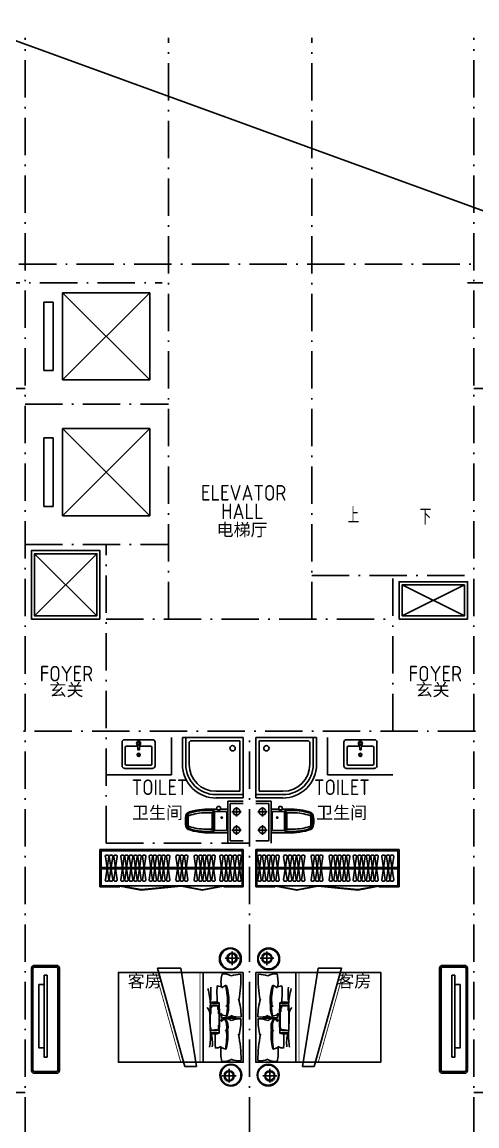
# Model space of a CAD drawing. Extents: x 3694 to 117786, y 20013 to 108631.
# Drawn here: x 30030 to 37330, y 81667 to 99390 of the extents above; entities that cross this region are included whole.
import ezdxf

# ---------------------------------------------------------------- set-up
doc = ezdxf.new("R2010")
doc.units = 0
doc.header["$LTSCALE"] = 1000
doc.header["$MEASUREMENT"] = 0
doc.linetypes.add('ACAD_ISO04W100', pattern=[30, 24, -3, 0, -3])
doc.linetypes.add('ACAD_ISO10W100', pattern=[18.5, 12, -3, 0.5, -3])
for name, color, linetype in [('DIM_SYMB', 3, 'Continuous'), ('DOTE', 1, 'ACAD_ISO04W100'), ('PUB_TEXT', 7, 'Continuous'), ('STAIR', 5, 'Continuous'), ('家具', 253, 'Continuous'), ('铺地', 251, 'Continuous')]:
    doc.layers.add(name, color=color, linetype=linetype)
doc.layers.add('配景图块－家具立面', color=252, linetype='Continuous', lineweight=9)
doc.layers.add('陈设', color=31, linetype='Continuous', lineweight=5)
doc.styles.add('_TCH_DIM', font='SIMPLEX', dxfattribs={"height": 3.5, "bigfont": 'GBCBIG'})
doc.styles.get("Standard").update_dxf_attribs({"font": 'gbenor.shx', "bigfont": 'gbcbig.shx'})

# ---------------------------------------------------------------- blocks, each defined once
blk = doc.blocks.new('dfdsf')
at = {"layer": '家具'}
for p, q in [((-6119, -27345), (-6119, -27726)), ((-5626, -27307), (-6081, -27307)), ((-5588, -27726), (-5588, -27345)), ((-6081, -27765), (-5626, -27765))]:
    blk.add_line(p, q, dxfattribs=at)
at = {"layer": '家具', "color": 8}
for p, q in [((-6068, -27695), (-6068, -27428)), ((-6049, -27409), (-5869, -27409)), ((-5872, -27364), (-5886, -27364)), ((-5867, -27351), (-5876, -27341)), ((-5867, -27377), (-5876, -27387)), ((-5870, -27392), (-5866, -27466)), ((-5866, -27466), (-5841, -27466)), ((-5854, -27345), (-5854, -27332)), ((-5854, -27383), (-5854, -27396)), ((-5837, -27392), (-5841, -27466)), ((-5831, -27341), (-5840, -27350)), ((-5831, -27387), (-5840, -27377)), ((-5838, -27409), (-5658, -27409)), ((-5835, -27364), (-5821, -27364)), ((-5639, -27428), (-5639, -27695)), ((-5658, -27714), (-6049, -27714))]:
    blk.add_line(p, q, dxfattribs=at)
for centre, radius in [((-5854, -27364), 32.3), ((-5854, -27364), 18.8), ((-5855, -27549), 25.4), ((-5855, -27549), 16)]:
    blk.add_circle(centre, radius, dxfattribs=at)
at = {"layer": '家具'}
for centre, start, end in [((-6081, -27345), 90, 180), ((-5626, -27345), 0, 90), ((-6081, -27726), 180, 270), ((-5626, -27726), 270, 0)]:
    blk.add_arc(centre, 38.1, start, end, dxfattribs=at)
at = {"layer": '家具', "color": 8}
for centre, start, end in [((-6049, -27428), 90, 180), ((-5658, -27428), 0, 90), ((-6049, -27695), 180, 270), ((-5658, -27695), 270, 0)]:
    blk.add_arc(centre, 19.1, start, end, dxfattribs=at)
blk = doc.blocks.new('A$C06323CE0')
at = {"layer": '家具', "linetype": 'ByBlock'}
for p, q in [((-477, 112), (495, 112)), ((-477, -325), (-477, 112)), ((495, 112), (495, -864)), ((495, -864), (62, -864))]:
    blk.add_line(p, q, dxfattribs=at)
at = {"layer": '家具', "color": 8, "linetype": 'ByBlock'}
for p, q in [((-423, -325), (-423, 112)), ((-369, 58), (441, 59)), ((-369, -325), (-369, 58)), ((441, 58), (441, -724)), ((409, -756), (62, -756)), ((495, -810), (62, -810))]:
    blk.add_line(p, q, dxfattribs=at)
blk.add_circle((321, -59), 43.1, dxfattribs=at)
at = {"layer": '家具', "linetype": 'ByBlock'}
blk.add_arc((62, -324), 540, 179.1936, 269.9859, dxfattribs=at)
at = {"layer": '家具', "color": 8, "linetype": 'ByBlock'}
for centre, radius, start, end in [((62, -325), 485, 180, 270), ((62, -325), 431, 180, 270), ((409, -724), 32.4, 270, 0.0401)]:
    blk.add_arc(centre, radius, start, end, dxfattribs=at)
blk = doc.blocks.new('A$C37A63D83')
at = {"layer": '家具', "color": 8}
for p, q in [((152, 636), (128, 636)), ((136, 660), (323, 660)), ((229, 660), (136, 660)), ((162, 636), (152, 636)), ((162, 636), (229, 636)), ((297, 636), (229, 636)), ((297, 636), (307, 636)), ((307, 636), (331, 636)), ((99, 250), (99, 356)), ((360, 250), (360, 356)), ((49, 230), (49, 316)), ((49, 230), (229, 230)), ((49, 230), (91, 212)), ((54, 279), (54, 280)), ((63, 275), (58, 275)), ((63, 253), (63, 275)), ((76, 36), (76, 198)), ((81, 235), (229, 235)), ((91, 212), (229, 212)), ((99, 221), (229, 221)), ((229, 247), (103, 247)), ((111, 247), (229, 247)), ((229, 247), (356, 247)), ((348, 247), (229, 247)), ((378, 235), (229, 235)), ((409, 230), (229, 230)), ((360, 221), (229, 221)), ((368, 212), (229, 212)), ((409, 230), (368, 212)), ((382, 36), (382, 198)), ((396, 253), (396, 275)), ((396, 275), (400, 275)), ((409, 230), (409, 316)), ((42, 172), (40, 172)), ((42, 118), (40, 118)), ((49, 125), (49, 165)), ((229, 14), (99, 14)), ((229, 14), (360, 14))]:
    blk.add_line(p, q, dxfattribs=at)
at = {"layer": '家具'}
blk.add_line((405, 279), (405, 280), dxfattribs=at)
at = {"layer": '家具', "elevation": 0}
blk.add_lwpolyline([(40, 118), (40, 50), (40, 23, 0.414214), (63, 0), (396, 0, 0.414247), (418, 23), (418, 50), (418, 275, 0.096754), (365, 635, 0.122728), (342, 660, 0.112706), (229, 680, 0.112706), (117, 660, 0.110329), (95, 636, 0.096897), (40, 275), (40, 172), (7, 172, 0.414214), (0, 165), (0, 125, 0.414214), (7, 118), (40, 118)], format="xyb", dxfattribs=at)
at = {"layer": '家具', "color": 8}
blk.add_circle((176, 95), 11.4, dxfattribs=at)
for centre, radius, start, end in [((824, 353), 776, 158.6599, 172.4763), ((942, 340), 881, 161.7059, 184.2897), ((933, 353), 834, 161.5027, 179.8181), ((113, 630), 13.5, 134.9543, 158.6599), ((347, 396), 344, 131.9223, 134.9543), ((130, 611), 25.3, 94.6124, 166.2529), ((138, 626), 34, 87.4207, 128.0687), ((159, 612), 18, 109.1813, 161.5027), ((214, 386), 250, 86.5925, 104.1516), ((245, 386), 250, 75.8484, 93.4075), ((300, 612), 18, 18.4973, 70.8187), ((-474, 353), 834, 0.1819, 18.4973), ((321, 626), 34, 51.9313, 92.5793), ((329, 611), 25.3, 13.7471, 85.3876), ((112, 396), 344, 45.0457, 48.0777), ((-483, 340), 881, 355.7103, 18.2941), ((-365, 353), 776, 7.5237, 21.3401), ((545, 367), 499, 169.8851, 189.9823), ((-86, 367), 499, 350.0177, 10.1149), ((58, 279), 4.5, 180, 270), ((81, 253), 18, 180, 270), ((99, 198), 22.5, 90, 180), ((103, 250), 3.6, 180, 270), ((356, 250), 3.6, 270, 0), ((360, 198), 22.5, 0, 90), ((378, 253), 18, 270, 0), ((400, 279), 4.5, 270, 0), ((42, 165), 7.2, 0, 90), ((42, 125), 7.2, 270, 0), ((99, 36), 22.5, 180, 270), ((360, 36), 22.5, 270, 0)]:
    blk.add_arc(centre, radius, start, end, dxfattribs=at)
at = {"layer": '家具'}
for centre, start, end in [((107, 630), 147.2649, 160.4629), ((346, 630), 21.3401, 45.0457)]:
    blk.add_arc(centre, 13.5, start, end, dxfattribs=at)
blk = doc.blocks.new('A$C1D226055')
at = {"layer": '家具'}
blk.add_lwpolyline([(424, 1730, -0.395939), (474, 1686), (474, 44, -0.395939), (424, 0), (74, 0, -0.395939), (25, 44), (25, 1686, -0.395939), (74, 1730)], format="xyb", close=True, dxfattribs=at)
at = {"layer": '家具', "color": 8}
for points in [[(50, 1686), (50, 44)], [(426, 1705), (72, 1705)], [(449, 44), (449, 1686)], [(72, 25), (426, 25)]]:
    blk.add_lwpolyline(points, dxfattribs=at)
at = {"layer": '家具'}
for points in [[(270, 1572), (222, 1572), (222, 258), (270, 258)], [(270, 1424), (353, 1424), (353, 406), (270, 406)]]:
    blk.add_lwpolyline(points, close=True, dxfattribs=at)
at = {"layer": '家具', "color": 8}
for centre, start, end in [((73, 1682), 91.1893, 175.2129), ((425, 1682), 4.7871, 88.8107), ((73, 49), 184.7871, 268.8107), ((425, 49), 271.1893, 355.2129)]:
    blk.add_arc(centre, 23.6, start, end, dxfattribs=at)
blk = doc.blocks.new('nighttable-03')
at = {"layer": '家具'}
for p, q in [((-189, 0), (189, 0)), ((0, -193), (0, 193))]:
    blk.add_line(p, q, dxfattribs=at)
for centre, radius in [((-19, -47), 305), ((4, 0), 142)]:
    blk.add_circle(centre, radius, dxfattribs=at)
at = {"layer": '陈设', "color": 8}
for p, q in [((-57, 103), (-57, 103)), ((-49, 119), (-49, 119)), ((-33, 119), (-33, 119)), ((-25, 135), (-25, 135)), ((-17, 119), (-17, 119)), ((-9, 135), (-9, 135)), ((-1, 151), (-1, 151)), ((-1, 119), (-1, 119)), ((7, 135), (7, 135)), ((15, 151), (15, 151)), ((15, 119), (15, 119)), ((23, 135), (23, 135)), ((31, 151), (31, 151)), ((31, 119), (31, 119)), ((39, 135), (39, 135)), ((47, 151), (47, 151)), ((47, 119), (47, 119)), ((55, 135), (55, 135)), ((62, 151), (62, 151)), ((62, 119), (62, 119)), ((70, 135), (70, 135)), ((70, 103), (70, 103)), ((78, 151), (78, 151)), ((78, 119), (78, 119)), ((86, 135), (86, 135)), ((86, 103), (86, 103)), ((94, 151), (94, 151)), ((94, 119), (94, 119)), ((94, 87), (94, 87)), ((102, 135), (102, 135)), ((102, 103), (102, 103)), ((102, 71), (102, 71)), ((110, 119), (110, 119)), ((110, 87), (110, 87)), ((110, 56), (110, 56)), ((118, 135), (118, 135)), ((118, 103), (118, 103)), ((118, 71), (118, 71)), ((118, 40), (118, 40)), ((126, 119), (126, 119)), ((126, 87), (126, 87)), ((126, 56), (126, 56)), ((126, 24), (126, 24)), ((134, 103), (134, 103)), ((134, 71), (134, 71)), ((134, 40), (134, 40)), ((134, 8), (134, 8)), ((142, 87), (142, 87)), ((142, 56), (142, 56)), ((142, 24), (142, 24)), ((150, 103), (150, 103)), ((150, 71), (150, 71)), ((150, 40), (150, 40)), ((150, 8), (150, 8)), ((158, 87), (158, 87)), ((158, 56), (158, 56)), ((158, 24), (158, 24)), ((166, 71), (166, 71)), ((166, 40), (166, 40)), ((166, 8), (166, 8)), ((174, 56), (174, 56)), ((174, 24), (174, 24)), ((62, -103), (62, -103)), ((86, -87), (86, -87)), ((102, -87), (102, -87)), ((110, -71), (110, -71)), ((118, -56), (118, -56)), ((126, -8), (126, -8)), ((126, -40), (126, -40)), ((126, -71), (126, -71)), ((134, -24), (134, -24)), ((134, -56), (134, -56)), ((142, -8), (142, -8)), ((142, -40), (142, -40)), ((150, -24), (150, -24)), ((150, -56), (150, -56)), ((158, -8), (158, -8)), ((158, -40), (158, -40)), ((166, -24), (166, -24)), ((174, -8), (174, -8))]:
    blk.add_line(p, q, dxfattribs=at)
for centre, radius in [((-19, -47), 279), ((4, 0), 117)]:
    blk.add_circle(centre, radius, dxfattribs=at)
blk = doc.blocks.new('bed-03')
at = {"layer": '家具'}
h = blk.add_hatch(dxfattribs=at)
h.set_pattern_fill('DOTS', color=8, scale=157.35808, style=0)
h.set_pattern_definition([(360, (4699.224, 22464.162), (4.91744, 9.83488), [0, -9.83488])])
h.paths.add_polyline_path([(193, 1512, -0.023158), (198, 1538, 0.017447), (-183, 1538, -0.030336), (-177, 1500, -0.109684)])
h.paths.add_polyline_path([(-178, 1428, -0.021039), (-183, 1402, 0.024893), (201, 1402, -0.013485), (197, 1417, -0.065247)])
at = {"layer": '家具', "linetype": 'Continuous'}
blk.add_line((-686, 1295), (686, 1295), dxfattribs=at)
for points in [[(-686, 1905), (686, 1905), (686, 0), (-686, 0)], [(749, 1194), (-749, 952), (-749, 597), (749, 1016)]]:
    blk.add_lwpolyline(points, close=True, dxfattribs=at)
at = {"layer": '家具', "linetype": 'Continuous', "const_width": 12.7}
for points in [[(-686, 1245), (686, 1245)], [(686, 952), (-673, 572)]]:
    blk.add_lwpolyline(points, dxfattribs=at)
at = {"layer": '家具'}
for centre, radius, start, end in [((-578, 291), 1577, 78.5156, 92.9188), ((-128, 1882), 530, 181.6825, 197.8912), ((-20, 992), 879, 89.2675, 107.4919), ((-519, 1679), 523, 21.5018, 21.5201), ((-291, 1827), 286, 337.2889, 8.8361), ((72, 1197), 671, 72.3651, 94.4568), ((550, 1882), 530, 181.6825, 197.8912), ((642, 21), 1850, 89.478, 102.0362), ((376, 1827), 286, 337.2889, 8.8361), ((-433, 1598), 233, 148.8581, 184.0582), ((-317, 1592), 324, 357.369, 24.7777), ((-519, 1679), 523, 356.0004, 12.1973), ((389, 1722), 379, 164.5703, 191.4452), ((245, 1598), 233, 148.8581, 184.0582), ((350, 1592), 324, 357.369, 24.7777), ((-535, 2096), 531, 255.7481, 277.4284), ((-261, 727), 936, 85.1839, 104.0659), ((-269, 1008), 676, 83.2076, 108.3828), ((-286, 1732), 223, 209.7436, 223.8649), ((-210, 1488), 269, 157.3548, 175.9945), ((-81, 1470), 154, 154.4631, 205.5422), ((10, -3914), 5456, 87.5887, 92.4113), ((-614, 1470), 400, 350.4535, 9.5517), ((-145, 1376), 306, 66.5683, 98.3603), ((-213, 1659), 31.4, 2.7829, 33.2561), ((-493, 1470), 318, 347.5472, 12.5216), ((-131, 1271), 392, 72.5524, 97.4008), ((-193, 1640), 22.8, 354.4356, 61.5699), ((-128, 1649), 108, 307.6078, 352.448), ((-202, 1492), 170, 16.7376, 28.0911), ((-134, 2173), 612, 277.9195, 283.3198), ((143, 2096), 531, 255.7481, 259.991), ((148, 1363), 289, 81.3722, 115.4497), ((142, 1474), 198, 77.5527, 124.2605), ((226, 1721), 223, 209.7436, 223.8649), ((302, 1477), 269, 157.3548, 166.0422), ((262, 741), 929, 76.6167, 94.8117), ((160, 1647), 31.4, 2.7829, 33.2561), ((476, 1476), 285, 167.2311, 195.1765), ((280, 459), 1193, 80.0193, 94.2479), ((181, 1629), 22.8, 354.4356, 61.5699), ((686, 1470), 451, 171.5378, 188.423), ((92, 1470), 162, 335.8355, 24.1253), ((373, 1638), 108, 307.6078, 352.448), ((298, 1481), 170, 359.9316, 28.0911), ((533, 2173), 612, 262.5954, 283.3198), ((-382, 2845), 1342, 265.8786, 276.547), ((-357, 205), 1207, 83.4434, 94.8204), ((-172, 491), 913, 91.596, 107.1373), ((10, 5250), 3853, 266.5849, 273.4151), ((-29, 1207), 192, 95.5759, 129.5349), ((283, 412), 993, 79.9799, 92.5011), ((395, 834), 600, 84.8223, 104.6438), ((341, 3294), 1818, 267.2336, 274.0016)]:
    blk.add_arc(centre, radius, start, end, dxfattribs=at)
at = {"layer": '家具', "color": 8}
for centre, radius, start, end in [((-614, 1470), 404, 350.4535, 9.5517), ((-493, 1470), 314, 347.5472, 12.5216), ((476, 1476), 282, 167.2311, 195.1765), ((686, 1470), 455, 171.5378, 188.423)]:
    blk.add_arc(centre, radius, start, end, dxfattribs=at)
at = {"layer": '家具'}
for points in [[(-482, 1649), (-489, 1638), (-486, 1630), (-479, 1621)], [(-23, 1657), (-14, 1651), (-16, 1641), (-21, 1635)], [(30, 1638), (23, 1627), (26, 1619), (33, 1610)], [(477, 1646), (486, 1639), (485, 1630), (480, 1624)]]:
    blk.add_spline(points, degree=3, dxfattribs=at)

msp = doc.modelspace()

# ---------------------------------------------------------------- linework, layer by layer
at = {"layer": 'DIM_SYMB', "elevation": 0}
for points in [[(36570, 91709, 0, 0, 0), (36570, 94772, 0, 0, 0), (35420, 94772, 0, 0, 0), (35420, 93259, 80, 0, 0), (35420, 93059, 0, 0, 0)], [(35390, 91687, 0, 0, 0), (35390, 92467, 80, 0, 0), (35390, 92767, 0, 0, 0)]]:
    msp.add_lwpolyline(points, format="xyseb", dxfattribs=at)
at = {"layer": 'DOTE', "linetype": 'ACAD_ISO10W100', "ltscale": 0.05}
for p, q in [((30080, 78753), (30080, 99136)), ((32380, 89804), (32380, 99136)), ((34680, 89804), (34680, 99136)), ((37280, 78753), (37280, 99136)), ((29980, 95504), (37280, 95504)), ((18292, 95204), (32280, 95204)), ((48768, 95204), (37180, 95204)), ((26780, 93504), (30080, 93504)), ((40280, 93504), (37280, 93504)), ((30080, 93254), (32380, 93254)), ((30080, 91004), (32380, 91004)), ((31380, 86204), (31380, 91004)), ((34680, 90504), (37280, 90504)), ((35980, 88004), (35980, 90504)), ((31380, 89804), (35980, 89804)), ((43780, 88004), (23280, 88004)), ((33680, 78753), (33680, 88004)), ((31380, 86204), (33680, 86204)), ((25280, 82204), (30080, 82204)), ((37280, 82204), (42080, 82204))]:
    msp.add_line(p, q, dxfattribs=at)
at = {"layer": 'STAIR'}
for p, q in [((30680, 95045, 0), (30680, 93645, 0)), ((32080, 95045, 0), (30680, 95045, 0)), ((30680, 93645, 0), (32080, 95045, 0)), ((32080, 93645, 0), (30680, 95045, 0)), ((30680, 93645, 0), (30680, 95045, 0)), ((30680, 95045, 0), (32080, 93645, 0)), ((32080, 95045, 0), (30680, 93645, 0)), ((32080, 93645, 0), (32080, 95045, 0)), ((32080, 95045, 0), (32080, 93645, 0)), ((30530, 94895, 0), (30380, 94895, 0)), ((30380, 94895, 0), (30380, 93795, 0)), ((30380, 93795, 0), (30380, 94895, 0)), ((30530, 93795, 0), (30530, 94895, 0)), ((30530, 94895, 0), (30530, 93795, 0)), ((30380, 93795, 0), (30530, 93795, 0)), ((30530, 93795, 0), (30380, 93795, 0)), ((30680, 93645, 0), (32080, 93645, 0)), ((32080, 93645, 0), (30680, 93645, 0)), ((30380, 92713, 0), (30530, 92713, 0)), ((30380, 91613, 0), (30380, 92713, 0)), ((30530, 92713, 0), (30380, 92713, 0)), ((30380, 92713, 0), (30380, 91613, 0)), ((30530, 92713, 0), (30530, 91613, 0)), ((30530, 91613, 0), (30530, 92713, 0)), ((30680, 92863, 0), (32080, 92863, 0)), ((30680, 91463, 0), (30680, 92863, 0)), ((30680, 92863, 0), (32080, 91463, 0)), ((32080, 92863, 0), (30680, 91463, 0)), ((32080, 92863, 0), (30680, 92863, 0)), ((30680, 92863, 0), (30680, 91463, 0)), ((30680, 91463, 0), (32080, 92863, 0)), ((32080, 91463, 0), (30680, 92863, 0)), ((32080, 92863, 0), (32080, 91463, 0)), ((32080, 91463, 0), (32080, 92863, 0)), ((30530, 91613, 0), (30380, 91613, 0)), ((32080, 91463, 0), (30680, 91463, 0))]:
    msp.add_line(p, q, dxfattribs=at)
at = {"layer": '家具'}
for p, q in [((31230, 90854), (30230, 89854)), ((31230, 89854), (30230, 90854)), ((36130, 90354), (37130, 89854)), ((36130, 89854), (37130, 90354)), ((32429, 87304, 0), (32429, 87904)), ((34930, 87304, 0), (34930, 87904)), ((32429, 87304, 0), (31380, 87304, 0)), ((34930, 87304, 0), (35980, 87304, 0)), ((33330, 86883, 0), (33330, 86204, 0)), ((33580, 86883, 0), (33330, 86883, 0)), ((33780, 86883, 0), (34030, 86883, 0)), ((34030, 86883, 0), (34030, 86204, 0)), ((33547, 86711, 0), (33397, 86711, 0)), ((33472, 86786, 0), (33472, 86636, 0)), ((33813, 86711, 0), (33963, 86711, 0)), ((33888, 86786, 0), (33888, 86636, 0)), ((33472, 86493, 0), (33472, 86343, 0)), ((33888, 86493, 0), (33888, 86343, 0)), ((33547, 86418, 0), (33397, 86418, 0)), ((33813, 86418, 0), (33963, 86418, 0)), ((33580, 86104, 0), (31280, 86104, 0)), ((31280, 86104, 0), (31280, 85524, 0)), ((33580, 86084, 0), (31300, 86084, 0)), ((31300, 86084, 0), (31300, 85524, 0)), ((33560, 86084, 0), (33560, 85524, 0)), ((33580, 86104, 0), (33580, 85504, 0)), ((33780, 86104, 0), (36080, 86104, 0)), ((33780, 86104, 0), (33780, 85504, 0)), ((33780, 86084, 0), (36060, 86084, 0)), ((33800, 86084, 0), (33800, 85524, 0)), ((36060, 86084, 0), (36060, 85524, 0)), ((36080, 86104, 0), (36080, 85524, 0)), ((31280, 85524, 0), (31280, 85504, 0)), ((31601, 85504, 0), (31280, 85504, 0)), ((33560, 85524, 0), (31300, 85524, 0)), ((31601, 85524, 0), (31601, 85504, 0)), ((33267, 85504, 0), (33267, 85524, 0)), ((33267, 85504, 0), (33580, 85504, 0)), ((34092, 85504, 0), (33780, 85504, 0)), ((33800, 85524, 0), (36060, 85524, 0)), ((34092, 85504, 0), (34092, 85524, 0)), ((35758, 85524, 0), (35758, 85504, 0)), ((35758, 85504, 0), (36080, 85504, 0)), ((36080, 85524, 0), (36080, 85504, 0))]:
    msp.add_line(p, q, dxfattribs=at)
at = {"layer": '家具', "color": 251}
for p, q in [((33370, 86244, 0), (33370, 86843, 0)), ((33580, 86843, 0), (33370, 86843, 0)), ((33780, 86843, 0), (33990, 86843, 0)), ((33990, 86244, 0), (33990, 86843, 0)), ((33580, 86244, 0), (33370, 86244, 0)), ((33780, 86244, 0), (33990, 86244, 0))]:
    msp.add_line(p, q, dxfattribs=at)
at = {"layer": '家具', "color": 8}
for p, q in [((31366, 85616, 0), (31420, 85991, 0)), ((31366, 85991, 0), (31420, 85616, 0)), ((31400, 86014, 0), (31385, 86014, 0)), ((31430, 85616, 0), (31484, 85991, 0)), ((31430, 85991, 0), (31484, 85616, 0)), ((31464, 86014, 0), (31450, 86014, 0)), ((31504, 85616, 0), (31558, 85991, 0)), ((31504, 85991, 0), (31558, 85616, 0)), ((31538, 86014, 0), (31523, 86014, 0)), ((31613, 85616, 0), (31667, 85991, 0)), ((31613, 85991, 0), (31667, 85616, 0)), ((31647, 86014, 0), (31633, 86014, 0)), ((31677, 85616, 0), (31731, 85991, 0)), ((31677, 85991, 0), (31731, 85616, 0)), ((31711, 86014, 0), (31697, 86014, 0)), ((31751, 85616, 0), (31805, 85991, 0)), ((31751, 85991, 0), (31805, 85616, 0)), ((31785, 86014, 0), (31771, 86014, 0)), ((31823, 85616, 0), (31877, 85991, 0)), ((31823, 85991, 0), (31877, 85616, 0)), ((31857, 86014, 0), (31843, 86014, 0)), ((31888, 85616, 0), (31941, 85991, 0)), ((31888, 85991, 0), (31941, 85616, 0)), ((31922, 86014, 0), (31907, 86014, 0)), ((31961, 85616, 0), (32015, 85991, 0)), ((31961, 85991, 0), (32015, 85616, 0)), ((31995, 86014, 0), (31981, 86014, 0)), ((32070, 85616, 0), (32124, 85991, 0)), ((32070, 85991, 0), (32124, 85616, 0)), ((32105, 86014, 0), (32090, 86014, 0)), ((32135, 85616, 0), (32189, 85991, 0)), ((32135, 85991, 0), (32189, 85616, 0)), ((32169, 86014, 0), (32155, 86014, 0)), ((32208, 85616, 0), (32262, 85991, 0)), ((32208, 85991, 0), (32262, 85616, 0)), ((32243, 86014, 0), (32228, 86014, 0)), ((32273, 85616, 0), (32327, 85991, 0)), ((32273, 85991, 0), (32327, 85616, 0)), ((32307, 86014, 0), (32293, 86014, 0)), ((32346, 85616, 0), (32400, 85991, 0)), ((32346, 85991, 0), (32400, 85616, 0)), ((32381, 86014, 0), (32366, 86014, 0)), ((32500, 85616, 0), (32554, 85991, 0)), ((32500, 85991, 0), (32554, 85616, 0)), ((32535, 86014, 0), (32520, 86014, 0)), ((32565, 85616, 0), (32619, 85991, 0)), ((32565, 85991, 0), (32619, 85616, 0)), ((32599, 86014, 0), (32585, 86014, 0)), ((32638, 85616, 0), (32692, 85991, 0)), ((32638, 85991, 0), (32692, 85616, 0)), ((32672, 86014, 0), (32658, 86014, 0)), ((32791, 85616, 0), (32845, 85991, 0)), ((32791, 85991, 0), (32845, 85616, 0)), ((32825, 86014, 0), (32811, 86014, 0)), ((32865, 85616, 0), (32919, 85991, 0)), ((32865, 85991, 0), (32919, 85616, 0)), ((32899, 86014, 0), (32885, 86014, 0)), ((32929, 85616, 0), (32983, 85991, 0)), ((32929, 85991, 0), (32983, 85616, 0)), ((32963, 86014, 0), (32949, 86014, 0)), ((33003, 85616, 0), (33057, 85991, 0)), ((33003, 85991, 0), (33057, 85616, 0)), ((33037, 86014, 0), (33023, 86014, 0)), ((33077, 85616, 0), (33131, 85991, 0)), ((33077, 85991, 0), (33131, 85616, 0)), ((33111, 86014, 0), (33097, 86014, 0)), ((33204, 85616, 0), (33258, 85991, 0)), ((33204, 85991, 0), (33258, 85616, 0)), ((33238, 86014, 0), (33224, 86014, 0)), ((33278, 85616, 0), (33332, 85991, 0)), ((33278, 85991, 0), (33332, 85616, 0)), ((33312, 86014, 0), (33298, 86014, 0)), ((33342, 85616, 0), (33396, 85991, 0)), ((33342, 85991, 0), (33396, 85616, 0)), ((33376, 86014, 0), (33362, 86014, 0)), ((33416, 85616, 0), (33470, 85991, 0)), ((33416, 85991, 0), (33470, 85616, 0)), ((33450, 86014, 0), (33436, 86014, 0)), ((33490, 85616, 0), (33544, 85991, 0)), ((33490, 85991, 0), (33544, 85616, 0)), ((33524, 86014, 0), (33510, 86014, 0)), ((33869, 85616, 0), (33816, 85991, 0)), ((33869, 85991, 0), (33816, 85616, 0)), ((33835, 86014, 0), (33850, 86014, 0)), ((33944, 85616, 0), (33890, 85991, 0)), ((33944, 85991, 0), (33890, 85616, 0)), ((33910, 86014, 0), (33924, 86014, 0)), ((34017, 85616, 0), (33963, 85991, 0)), ((34017, 85991, 0), (33963, 85616, 0)), ((33983, 86014, 0), (33998, 86014, 0)), ((34082, 85616, 0), (34028, 85991, 0)), ((34082, 85991, 0), (34028, 85616, 0)), ((34048, 86014, 0), (34062, 86014, 0)), ((34155, 85616, 0), (34101, 85991, 0)), ((34155, 85991, 0), (34101, 85616, 0)), ((34121, 86014, 0), (34136, 86014, 0)), ((34282, 85616, 0), (34228, 85991, 0)), ((34282, 85991, 0), (34228, 85616, 0)), ((34248, 86014, 0), (34263, 86014, 0)), ((34357, 85616, 0), (34303, 85991, 0)), ((34357, 85991, 0), (34303, 85616, 0)), ((34323, 86014, 0), (34337, 86014, 0)), ((34430, 85616, 0), (34376, 85991, 0)), ((34430, 85991, 0), (34376, 85616, 0)), ((34396, 86014, 0), (34411, 86014, 0)), ((34495, 85616, 0), (34441, 85991, 0)), ((34495, 85991, 0), (34441, 85616, 0)), ((34461, 86014, 0), (34475, 86014, 0)), ((34568, 85616, 0), (34514, 85991, 0)), ((34568, 85991, 0), (34514, 85616, 0)), ((34534, 86014, 0), (34549, 86014, 0)), ((34721, 85616, 0), (34667, 85991, 0)), ((34721, 85991, 0), (34667, 85616, 0)), ((34687, 86014, 0), (34701, 86014, 0)), ((34795, 85616, 0), (34741, 85991, 0)), ((34795, 85991, 0), (34741, 85616, 0)), ((34761, 86014, 0), (34775, 86014, 0)), ((34859, 85616, 0), (34805, 85991, 0)), ((34859, 85991, 0), (34805, 85616, 0)), ((34825, 86014, 0), (34839, 86014, 0)), ((35013, 85616, 0), (34959, 85991, 0)), ((35013, 85991, 0), (34959, 85616, 0)), ((34979, 86014, 0), (34993, 86014, 0)), ((35087, 85616, 0), (35033, 85991, 0)), ((35087, 85991, 0), (35033, 85616, 0)), ((35053, 86014, 0), (35067, 86014, 0)), ((35151, 85616, 0), (35097, 85991, 0)), ((35151, 85991, 0), (35097, 85616, 0)), ((35117, 86014, 0), (35131, 86014, 0)), ((35225, 85616, 0), (35171, 85991, 0)), ((35225, 85991, 0), (35171, 85616, 0)), ((35191, 86014, 0), (35205, 86014, 0)), ((35289, 85616, 0), (35235, 85991, 0)), ((35289, 85991, 0), (35235, 85616, 0)), ((35255, 86014, 0), (35269, 86014, 0)), ((35398, 85616, 0), (35344, 85991, 0)), ((35398, 85991, 0), (35344, 85616, 0)), ((35364, 86014, 0), (35379, 86014, 0)), ((35472, 85616, 0), (35418, 85991, 0)), ((35472, 85991, 0), (35418, 85616, 0)), ((35438, 86014, 0), (35452, 86014, 0)), ((35536, 85616, 0), (35482, 85991, 0)), ((35536, 85991, 0), (35482, 85616, 0)), ((35502, 86014, 0), (35517, 86014, 0)), ((35609, 85616, 0), (35555, 85991, 0)), ((35609, 85991, 0), (35555, 85616, 0)), ((35574, 86014, 0), (35589, 86014, 0)), ((35682, 85616, 0), (35628, 85991, 0)), ((35682, 85991, 0), (35628, 85616, 0)), ((35648, 86014, 0), (35662, 86014, 0)), ((35747, 85616, 0), (35693, 85991, 0)), ((35747, 85991, 0), (35693, 85616, 0)), ((35712, 86014, 0), (35727, 86014, 0)), ((35856, 85616, 0), (35802, 85991, 0)), ((35856, 85991, 0), (35802, 85616, 0)), ((35822, 86014, 0), (35836, 86014, 0)), ((35930, 85616, 0), (35876, 85991, 0)), ((35930, 85991, 0), (35876, 85616, 0)), ((35895, 86014, 0), (35910, 86014, 0)), ((35994, 85616, 0), (35940, 85991, 0)), ((35994, 85991, 0), (35940, 85616, 0)), ((35960, 86014, 0), (35974, 86014, 0)), ((33560, 85814, 0), (31300, 85814, 0)), ((33560, 85794, 0), (31300, 85794, 0)), ((33800, 85814, 0), (36060, 85814, 0)), ((33800, 85794, 0), (36060, 85794, 0)), ((31400, 85594, 0), (31385, 85594, 0)), ((31464, 85594, 0), (31450, 85594, 0)), ((31538, 85594, 0), (31523, 85594, 0)), ((31647, 85594, 0), (31633, 85594, 0)), ((31711, 85594, 0), (31697, 85594, 0)), ((31785, 85594, 0), (31771, 85594, 0)), ((31857, 85594, 0), (31843, 85594, 0)), ((31922, 85594, 0), (31907, 85594, 0)), ((31995, 85594, 0), (31981, 85594, 0)), ((32105, 85594, 0), (32090, 85594, 0)), ((32169, 85594, 0), (32155, 85594, 0)), ((32243, 85594, 0), (32228, 85594, 0)), ((32307, 85594, 0), (32293, 85594, 0)), ((32381, 85594, 0), (32366, 85594, 0)), ((32535, 85594, 0), (32520, 85594, 0)), ((32599, 85594, 0), (32585, 85594, 0)), ((32672, 85594, 0), (32658, 85594, 0)), ((32825, 85594, 0), (32811, 85594, 0)), ((32899, 85594, 0), (32885, 85594, 0)), ((32963, 85594, 0), (32949, 85594, 0)), ((33037, 85594, 0), (33023, 85594, 0)), ((33111, 85594, 0), (33097, 85594, 0)), ((33238, 85594, 0), (33224, 85594, 0)), ((33312, 85594, 0), (33298, 85594, 0)), ((33376, 85594, 0), (33362, 85594, 0)), ((33450, 85594, 0), (33436, 85594, 0)), ((33524, 85594, 0), (33510, 85594, 0)), ((33835, 85594, 0), (33850, 85594, 0)), ((33910, 85594, 0), (33924, 85594, 0)), ((33983, 85594, 0), (33998, 85594, 0)), ((34048, 85594, 0), (34062, 85594, 0)), ((34121, 85594, 0), (34136, 85594, 0)), ((34248, 85594, 0), (34263, 85594, 0)), ((34323, 85594, 0), (34337, 85594, 0)), ((34396, 85594, 0), (34411, 85594, 0)), ((34461, 85594, 0), (34475, 85594, 0)), ((34534, 85594, 0), (34549, 85594, 0)), ((34687, 85594, 0), (34701, 85594, 0)), ((34761, 85594, 0), (34775, 85594, 0)), ((34825, 85594, 0), (34839, 85594, 0)), ((34979, 85594, 0), (34993, 85594, 0)), ((35053, 85594, 0), (35067, 85594, 0)), ((35117, 85594, 0), (35131, 85594, 0)), ((35191, 85594, 0), (35205, 85594, 0)), ((35255, 85594, 0), (35269, 85594, 0)), ((35364, 85594, 0), (35379, 85594, 0)), ((35438, 85594, 0), (35452, 85594, 0)), ((35502, 85594, 0), (35517, 85594, 0)), ((35574, 85594, 0), (35589, 85594, 0)), ((35648, 85594, 0), (35662, 85594, 0)), ((35712, 85594, 0), (35727, 85594, 0)), ((35822, 85594, 0), (35836, 85594, 0)), ((35895, 85594, 0), (35910, 85594, 0)), ((35960, 85594, 0), (35974, 85594, 0))]:
    msp.add_line(p, q, dxfattribs=at)
at = {"layer": '家具'}
for points in [[(31280, 89804), (30180, 89804), (30180, 90904), (31280, 90904)], [(31230, 89854), (30230, 89854), (30230, 90854), (31230, 90854)], [(36080, 89804), (37180, 89804), (37180, 90404), (36080, 90404)], [(36130, 89854), (37130, 89854), (37130, 90354), (36130, 90354)]]:
    msp.add_lwpolyline(points, close=True, dxfattribs=at)
at = {"layer": '家具', "elevation": 0}
for points in [[(31601, 85514), (31941, 85451), (31943, 85461), (31603, 85524)], [(32581, 85514), (31941, 85451), (31939, 85461), (32579, 85524)], [(32581, 85514), (32921, 85451), (32923, 85460), (32583, 85524)], [(33261, 85514), (32921, 85451), (32919, 85460), (33259, 85524)], [(34098, 85514), (34438, 85451), (34440, 85460), (34100, 85524)], [(34778, 85514), (34438, 85451), (34437, 85460), (34777, 85524)], [(34778, 85514), (35418, 85451), (35420, 85461), (34780, 85524)], [(35758, 85514), (35418, 85451), (35417, 85461), (35757, 85524)]]:
    msp.add_lwpolyline(points, close=True, dxfattribs=at)
at = {"layer": '家具'}
for centre in [(33472, 86711, 0), (33888, 86711, 0), (33472, 86418, 0), (33888, 86418, 0)]:
    msp.add_circle(centre, 55, dxfattribs=at)
at = {"layer": '家具', "color": 8}
for centre, start, end in [((31385, 85994, 0), 90, 187.5946), ((31400, 85994, 0), 352.4054, 90), ((31450, 85994, 0), 90, 187.5946), ((31464, 85994, 0), 352.4054, 90), ((31523, 85994, 0), 90, 187.5946), ((31538, 85994, 0), 352.4054, 90), ((31633, 85994, 0), 90, 187.5946), ((31647, 85994, 0), 352.4054, 90), ((31697, 85994, 0), 90, 187.5946), ((31711, 85994, 0), 352.4054, 90), ((31771, 85994, 0), 90, 187.5946), ((31785, 85994, 0), 352.4054, 90), ((31843, 85994, 0), 90, 187.5946), ((31857, 85994, 0), 352.4054, 90), ((31907, 85994, 0), 90, 187.5946), ((31922, 85994, 0), 352.4054, 90), ((31981, 85994, 0), 90, 187.5946), ((31995, 85994, 0), 352.4054, 90), ((32090, 85994, 0), 90, 187.5946), ((32105, 85994, 0), 352.4054, 90), ((32155, 85994, 0), 90, 187.5946), ((32169, 85994, 0), 352.4054, 90), ((32228, 85994, 0), 90, 187.5946), ((32243, 85994, 0), 352.4054, 90), ((32293, 85994, 0), 90, 187.5946), ((32307, 85994, 0), 352.4054, 90), ((32366, 85994, 0), 90, 187.5946), ((32381, 85994, 0), 352.4054, 90), ((32520, 85994, 0), 90, 187.5946), ((32535, 85994, 0), 352.4054, 90), ((32585, 85994, 0), 90, 187.5946), ((32599, 85994, 0), 352.4054, 90), ((32658, 85994, 0), 90, 187.5946), ((32672, 85994, 0), 352.4054, 90), ((32811, 85994, 0), 90, 187.5946), ((32825, 85994, 0), 352.4054, 90), ((32885, 85994, 0), 90, 187.5946), ((32899, 85994, 0), 352.4054, 90), ((32949, 85994, 0), 90, 187.5946), ((32963, 85994, 0), 352.4054, 90), ((33023, 85994, 0), 90, 187.5946), ((33037, 85994, 0), 352.4054, 90), ((33097, 85994, 0), 90, 187.5946), ((33111, 85994, 0), 352.4054, 90), ((33224, 85994, 0), 90, 187.5946), ((33238, 85994, 0), 352.4054, 90), ((33298, 85994, 0), 90, 187.5946), ((33312, 85994, 0), 352.4054, 90), ((33362, 85994, 0), 90, 187.5946), ((33376, 85994, 0), 352.4054, 90), ((33436, 85994, 0), 90, 187.5946), ((33450, 85994, 0), 352.4054, 90), ((33510, 85994, 0), 90, 187.5946), ((33524, 85994, 0), 352.4054, 90), ((33835, 85994, 0), 90, 187.5946), ((33850, 85994, 0), 352.4054, 90), ((33910, 85994, 0), 90, 187.5946), ((33924, 85994, 0), 352.4054, 90), ((33983, 85994, 0), 90, 187.5946), ((33998, 85994, 0), 352.4054, 90), ((34048, 85994, 0), 90, 187.5946), ((34062, 85994, 0), 352.4054, 90), ((34121, 85994, 0), 90, 187.5946), ((34136, 85994, 0), 352.4054, 90), ((34248, 85994, 0), 90, 187.5946), ((34263, 85994, 0), 352.4054, 90), ((34323, 85994, 0), 90, 187.5946), ((34337, 85994, 0), 352.4054, 90), ((34396, 85994, 0), 90, 187.5946), ((34411, 85994, 0), 352.4054, 90), ((34461, 85994, 0), 90, 187.5946), ((34475, 85994, 0), 352.4054, 90), ((34534, 85994, 0), 90, 187.5946), ((34549, 85994, 0), 352.4054, 90), ((34687, 85994, 0), 90, 187.5946), ((34701, 85994, 0), 352.4054, 90), ((34761, 85994, 0), 90, 187.5946), ((34775, 85994, 0), 352.4054, 90), ((34825, 85994, 0), 90, 187.5946), ((34839, 85994, 0), 352.4054, 90), ((34979, 85994, 0), 90, 187.5946), ((34993, 85994, 0), 352.4054, 90), ((35053, 85994, 0), 90, 187.5946), ((35067, 85994, 0), 352.4054, 90), ((35117, 85994, 0), 90, 187.5946), ((35131, 85994, 0), 352.4054, 90), ((35191, 85994, 0), 90, 187.5946), ((35205, 85994, 0), 352.4054, 90), ((35255, 85994, 0), 90, 187.5946), ((35269, 85994, 0), 352.4054, 90), ((35364, 85994, 0), 90, 187.5946), ((35379, 85994, 0), 352.4054, 90), ((35438, 85994, 0), 90, 187.5946), ((35452, 85994, 0), 352.4054, 90), ((35502, 85994, 0), 90, 187.5946), ((35517, 85994, 0), 352.4054, 90), ((35574, 85994, 0), 90, 187.5946), ((35589, 85994, 0), 352.4054, 90), ((35648, 85994, 0), 90, 187.5946), ((35662, 85994, 0), 352.4054, 90), ((35712, 85994, 0), 90, 187.5946), ((35727, 85994, 0), 352.4054, 90), ((35822, 85994, 0), 90, 187.5946), ((35836, 85994, 0), 352.4054, 90), ((35895, 85994, 0), 90, 187.5946), ((35910, 85994, 0), 352.4054, 90), ((35960, 85994, 0), 90, 187.5946), ((35974, 85994, 0), 352.4054, 90), ((31385, 85614, 0), 172.4054, 270), ((31400, 85614, 0), 270, 7.5946), ((31450, 85614, 0), 172.4054, 270), ((31464, 85614, 0), 270, 7.5946), ((31523, 85614, 0), 172.4054, 270), ((31538, 85614, 0), 270, 7.5946), ((31633, 85614, 0), 172.4054, 270), ((31647, 85614, 0), 270, 7.5946), ((31697, 85614, 0), 172.4054, 270), ((31711, 85614, 0), 270, 7.5946), ((31771, 85614, 0), 172.4054, 270), ((31785, 85614, 0), 270, 7.5946), ((31843, 85614, 0), 172.4054, 270), ((31857, 85614, 0), 270, 7.5946), ((31907, 85614, 0), 172.4054, 270), ((31922, 85614, 0), 270, 7.5946), ((31981, 85614, 0), 172.4054, 270), ((31995, 85614, 0), 270, 7.5946), ((32090, 85614, 0), 172.4054, 270), ((32105, 85614, 0), 270, 7.5946), ((32155, 85614, 0), 172.4054, 270), ((32169, 85614, 0), 270, 7.5946), ((32228, 85614, 0), 172.4054, 270), ((32243, 85614, 0), 270, 7.5946), ((32293, 85614, 0), 172.4054, 270), ((32307, 85614, 0), 270, 7.5946), ((32366, 85614, 0), 172.4054, 270), ((32381, 85614, 0), 270, 7.5946), ((32520, 85614, 0), 172.4054, 270), ((32535, 85614, 0), 270, 7.5946), ((32585, 85614, 0), 172.4054, 270), ((32599, 85614, 0), 270, 7.5946), ((32658, 85614, 0), 172.4054, 270), ((32672, 85614, 0), 270, 7.5946), ((32811, 85614, 0), 172.4054, 270), ((32825, 85614, 0), 270, 7.5946), ((32885, 85614, 0), 172.4054, 270), ((32899, 85614, 0), 270, 7.5946), ((32949, 85614, 0), 172.4054, 270), ((32963, 85614, 0), 270, 7.5946), ((33023, 85614, 0), 172.4054, 270), ((33037, 85614, 0), 270, 7.5946), ((33097, 85614, 0), 172.4054, 270), ((33111, 85614, 0), 270, 7.5946), ((33224, 85614, 0), 172.4054, 270), ((33238, 85614, 0), 270, 7.5946), ((33298, 85614, 0), 172.4054, 270), ((33312, 85614, 0), 270, 7.5946), ((33362, 85614, 0), 172.4054, 270), ((33376, 85614, 0), 270, 7.5946), ((33436, 85614, 0), 172.4054, 270), ((33450, 85614, 0), 270, 7.5946), ((33510, 85614, 0), 172.4054, 270), ((33524, 85614, 0), 270, 7.5946), ((33835, 85614, 0), 172.4054, 270), ((33850, 85614, 0), 270, 7.5946), ((33910, 85614, 0), 172.4054, 270), ((33924, 85614, 0), 270, 7.5946), ((33983, 85614, 0), 172.4054, 270), ((33998, 85614, 0), 270, 7.5946), ((34048, 85614, 0), 172.4054, 270), ((34062, 85614, 0), 270, 7.5946), ((34121, 85614, 0), 172.4054, 270), ((34136, 85614, 0), 270, 7.5946), ((34248, 85614, 0), 172.4054, 270), ((34263, 85614, 0), 270, 7.5946), ((34323, 85614, 0), 172.4054, 270), ((34337, 85614, 0), 270, 7.5946), ((34396, 85614, 0), 172.4054, 270), ((34411, 85614, 0), 270, 7.5946), ((34461, 85614, 0), 172.4054, 270), ((34475, 85614, 0), 270, 7.5946), ((34534, 85614, 0), 172.4054, 270), ((34549, 85614, 0), 270, 7.5946), ((34687, 85614, 0), 172.4054, 270), ((34701, 85614, 0), 270, 7.5946), ((34761, 85614, 0), 172.4054, 270), ((34775, 85614, 0), 270, 7.5946), ((34825, 85614, 0), 172.4054, 270), ((34839, 85614, 0), 270, 7.5946), ((34979, 85614, 0), 172.4054, 270), ((34993, 85614, 0), 270, 7.5946), ((35053, 85614, 0), 172.4054, 270), ((35067, 85614, 0), 270, 7.5946), ((35117, 85614, 0), 172.4054, 270), ((35131, 85614, 0), 270, 7.5946), ((35191, 85614, 0), 172.4054, 270), ((35205, 85614, 0), 270, 7.5946), ((35255, 85614, 0), 172.4054, 270), ((35269, 85614, 0), 270, 7.5946), ((35364, 85614, 0), 172.4054, 270), ((35379, 85614, 0), 270, 7.5946), ((35438, 85614, 0), 172.4054, 270), ((35452, 85614, 0), 270, 7.5946), ((35502, 85614, 0), 172.4054, 270), ((35517, 85614, 0), 270, 7.5946), ((35574, 85614, 0), 172.4054, 270), ((35589, 85614, 0), 270, 7.5946), ((35648, 85614, 0), 172.4054, 270), ((35662, 85614, 0), 270, 7.5946), ((35712, 85614, 0), 172.4054, 270), ((35727, 85614, 0), 270, 7.5946), ((35822, 85614, 0), 172.4054, 270), ((35836, 85614, 0), 270, 7.5946), ((35895, 85614, 0), 172.4054, 270), ((35910, 85614, 0), 270, 7.5946), ((35960, 85614, 0), 172.4054, 270), ((35974, 85614, 0), 270, 7.5946)]:
    msp.add_arc(centre, 20, start, end, dxfattribs=at)
at = {"layer": '铺地'}
msp.add_line((117786, 67132), (3694, 108631), dxfattribs=at)

# ---------------------------------------------------------------- block references
at = {"layer": '家具', "xscale": -1}
for name, p in [('dfdsf', (26046, 115173)), ('A$C1D226055', (30653, 82513))]:
    msp.add_blockref(name, p, dxfattribs=at)
at = {"layer": '家具'}
for name, p in [('dfdsf', (41314, 115173)), ('A$C1D226055', (36706, 82513))]:
    msp.add_blockref(name, p, dxfattribs=at)
at = {"layer": '家具', "xscale": -1, "rotation": 90}
msp.add_blockref('A$C37A63D83', (33330, 86793), dxfattribs=at)
at = {"layer": '家具', "rotation": 270}
msp.add_blockref('A$C37A63D83', (34030, 86793), dxfattribs=at)
at = {"layer": '家具', "extrusion": (0, 0, -1), "yscale": 1.052493438124657, "zscale": -1.052493438320218}
for p, xscale, rotation in [((-31575, 83410), -1.052493438124657, 90), ((-35785, 83410), 1.052493438124657, 270)]:
    msp.add_blockref('bed-03', p, dxfattribs=dict(at, xscale=xscale, rotation=rotation))
at = {"layer": '配景图块－家具立面', "color": 8, "yscale": 0.5760000012814999, "zscale": 0.5760000000000002}
for p, xscale, rotation in [((33399, 84359), -0.5760000012814999, 270), ((33960, 84359), 0.5760000012814999, 90), ((33354, 82472), -0.5760000012814999, 90), ((34006, 82472), 0.5760000012814999, 270)]:
    msp.add_blockref('nighttable-03', p, dxfattribs=dict(at, xscale=xscale, rotation=rotation))
at = {"layer": '铺地', "xscale": -1, "rotation": 270}
msp.add_blockref('A$C06323CE0', (33467, 87409), dxfattribs=at)
at = {"layer": '铺地', "rotation": 90}
msp.add_blockref('A$C06323CE0', (33892, 87409), dxfattribs=at)

# ---------------------------------------------------------------- texts
at = {"layer": 'PUB_TEXT'}
for s, p in [('ELEVATOR', (32901, 91707)), ('HALL', (33224, 91410)), ('FOYER', (30313, 88803)), ('FOYER', (30313, 88803)), ('FOYER', (36234, 88803)), ('FOYER', (36234, 88803)), ('TOILET', (31790, 86979, 0)), ('TOILET', (34716, 86979, 0))]:
    msp.add_text(s, height=250, dxfattribs=at).set_placement(p)
at = {"layer": 'PUB_TEXT', "style": '_TCH_DIM'}
for s, p in [('上', (35256, 91343, 0)), ('下', (36412, 91321, 0))]:
    msp.add_text(s, height=254, dxfattribs=at).set_placement(p)
at = {"layer": 'PUB_TEXT', "char_height": 200}
for s, insert, width, attachment_point in [('{\\fSimSun|b0|i0|c134|p2;电梯厅}', (33152, 91339, 0), 1382.77, 1), ('{\\fSimSun|b0|i0|c134|p2;玄关}', (30469, 88770, 0), 4105.68, 1), ('{\\fSimSun|b0|i0|c134|p2;玄关}', (30469, 88770, 0), 4105.68, 1), ('{\\fSimSun|b0|i0|c134|p2;玄关}', (36891, 88770, 0), 4105.68, 3), ('{\\fSimSun|b0|i0|c134|p2;玄关}', (36891, 88770, 0), 4105.68, 3), ('{\\fSimSun|b0|i0|c134|p2;卫生间}', (32612, 86797), 4105.68, 3), ('{\\fSimSun|b0|i0|c134|p2;卫生间}', (34748, 86797), 4105.68, 1), ('{\\fSimSun|b0|i0|c134|p2;客房}', (31726, 84093, 0), 4105.68, 1), ('{\\fSimSun|b0|i0|c134|p2;客房}', (35634, 84093, 0), 4105.68, 3)]:
    msp.add_mtext(s, dxfattribs=dict(at, insert=insert, width=width, attachment_point=attachment_point))

doc.saveas('drawing.dxf')
